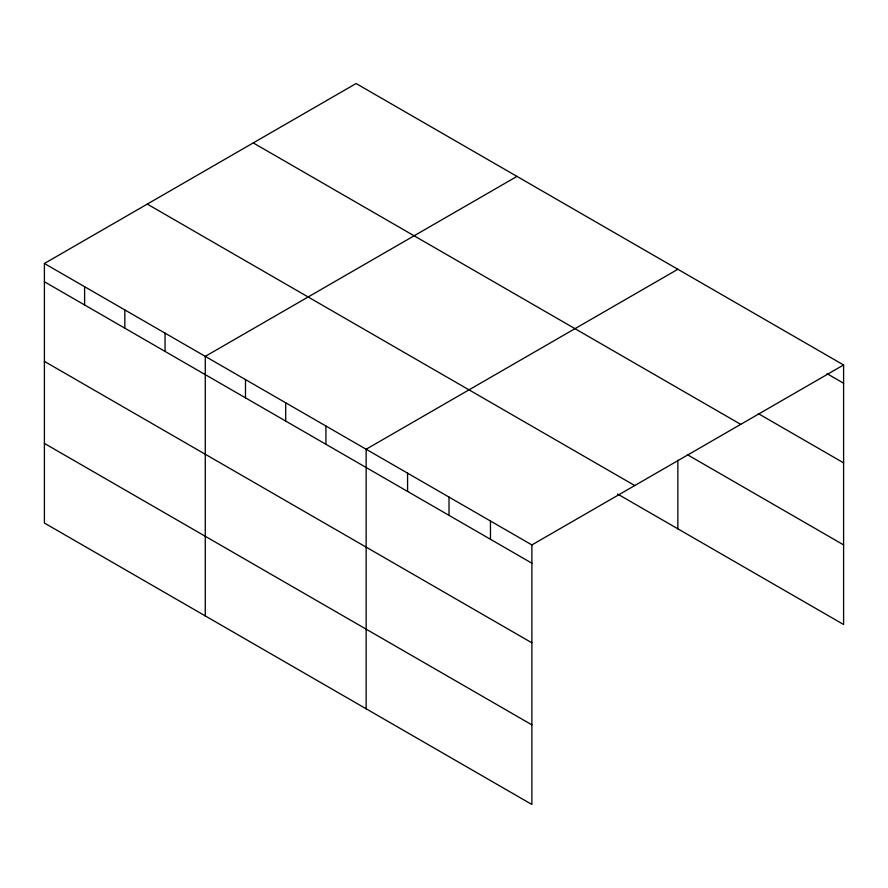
<?xml version="1.0" encoding="UTF-8"?>
<svg xmlns="http://www.w3.org/2000/svg" width="888" height="888" viewBox="0 0 888 888"><rect width="100%" height="100%" fill="white"/><g stroke="black" fill="none" stroke-linecap="round" stroke-linejoin="round"><path stroke-width="1.33" d="M531.89 642.823L531.89 544.932L44.4 263.492L44.4 523.032L531.89 804.473L531.89 642.823L44.4 361.372M44.4 263.492L356.11 83.528L843.6 364.968L843.6 624.508L617.526 493.994M516.983 176.401L205.272 356.366L205.272 615.906M677.855 269.275L366.145 449.239L366.145 708.779M531.89 544.932L843.6 364.968M827.028 373.67L843.6 383.239M758.363 413.642L843.6 462.859M253.247 142.913L740.736 424.364M687.323 454.667L843.6 544.888M147.264 204.096L634.754 485.547M44.4 281.751L531.89 563.203M44.4 443.412L531.89 724.852M677.855 460.184L677.855 528.815M490.454 521.012L490.454 539.282M449.017 497.091L449.017 515.362M407.581 473.171L407.581 491.43M325.929 426.029L325.929 444.289M285.703 402.808L285.703 421.067M245.488 379.587L245.488 397.857M165.057 333.144L165.057 351.415M124.831 309.923L124.831 328.194M84.615 286.713L84.615 304.973"/></g></svg>
